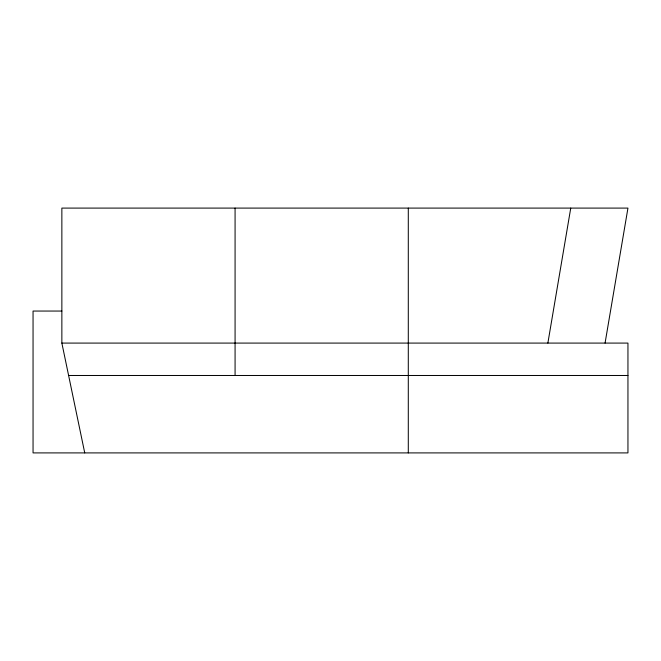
<?xml version="1.0" encoding="UTF-8"?>
<svg xmlns="http://www.w3.org/2000/svg" width="661" height="661" viewBox="0 0 661 661"><rect width="100%" height="100%" fill="white"/><g stroke="black" fill="none" stroke-linecap="round" stroke-linejoin="round"><path stroke-width="0.99" d="M547.87 343.084L570.749 208.091M605.071 343.084L627.95 208.091L61.861 208.091L61.861 343.084L84.74 452.909M61.861 311.05L33.05 311.05L33.05 452.909L627.95 452.909L627.95 343.084L61.861 343.084M68.604 375.481L627.95 375.481M408.291 208.091L408.291 452.909M235.076 208.091L235.076 375.481"/></g></svg>
